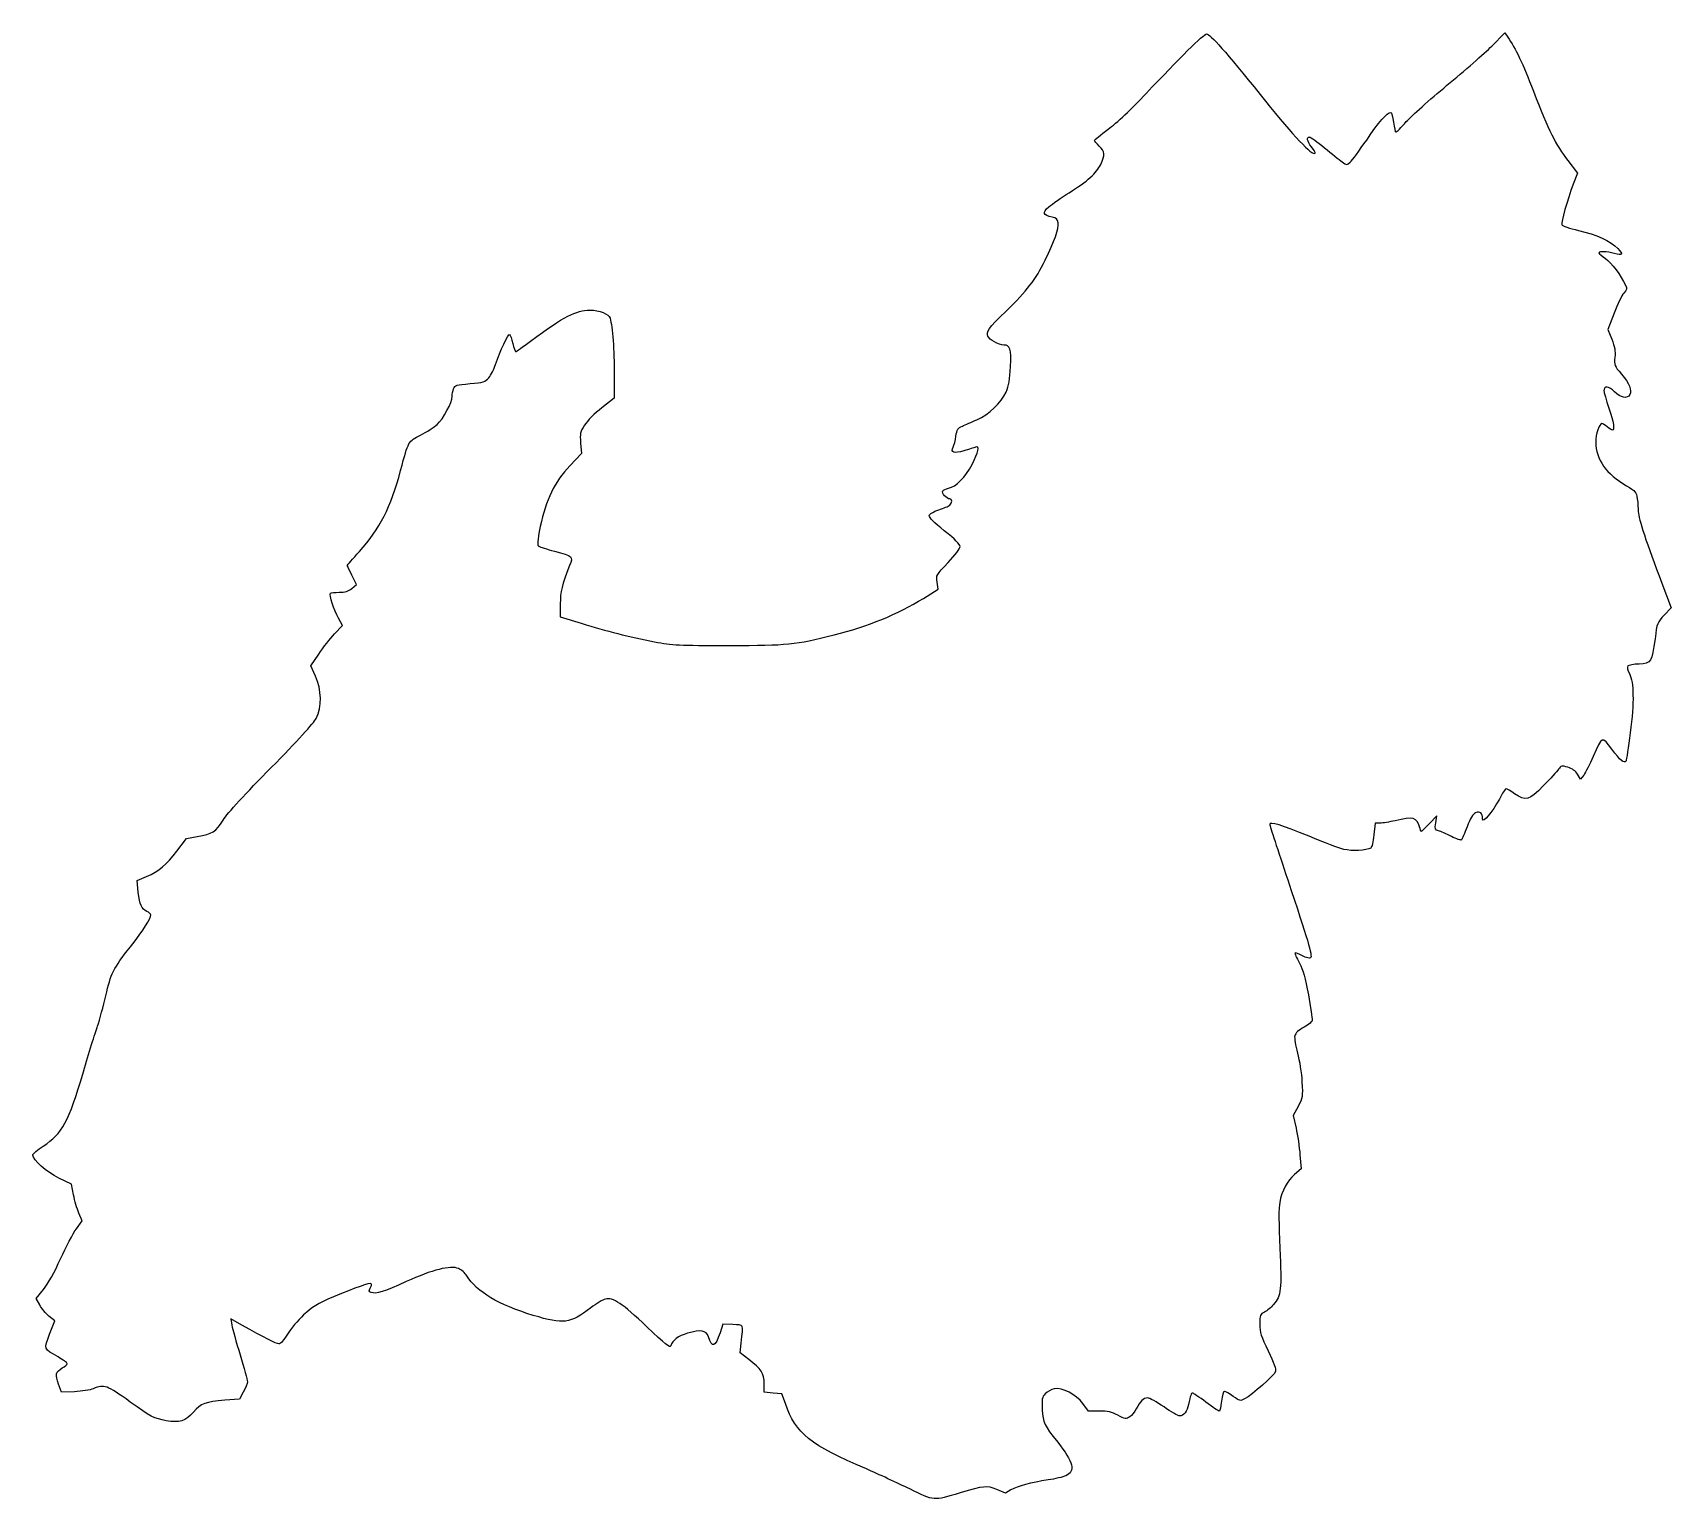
# Model space of a CAD drawing. Header units: centimetres. Extents: x -17.6 to 17.6, y -15.8 to 15.8.
import ezdxf

# ---------------------------------------------------------------- set-up
doc = ezdxf.new("R2010")
doc.units = ezdxf.units.CM
doc.header["$MEASUREMENT"] = 0
doc.layers.add('Layer 1', color=7, linetype='Continuous')

msp = doc.modelspace()

# ---------------------------------------------------------------- linework, layer by layer
at = {"layer": 'Layer 1'}
msp.add_open_spline([(13.77597, 15.50458), (13.62075, 15.34936), (13.18683, 14.96836), (12.81289, 14.66144), (12.81289, 14.66144), (12.44247, 14.351), (12.04736, 14.00175), (11.938, 13.87827), (11.938, 13.87827), (11.82864, 13.7548), (11.72986, 13.65249), (11.71222, 13.65249), (11.71222, 13.65249), (11.69811, 13.65249), (11.67694, 13.74774), (11.66283, 13.86416), (11.66283, 13.86416), (11.64872, 13.98058), (11.62402, 14.07583), (11.60639, 14.07583), (11.60639, 14.07583), (11.52878, 14.07583), (11.34181, 13.86416), (11.08428, 13.48316), (11.08428, 13.48316), (10.92906, 13.25738), (10.77031, 13.04219), (10.7315, 13.00338), (10.7315, 13.00338), (10.66094, 12.93988), (10.65389, 12.93988), (10.55511, 13.01396), (10.55511, 13.01396), (10.49867, 13.05277), (10.3258, 13.19035), (10.17411, 13.31735), (10.17411, 13.31735), (10.02242, 13.44435), (9.87778, 13.54666), (9.85308, 13.54666), (9.85308, 13.54666), (9.78252, 13.54666), (9.80016, 13.46552), (9.89541, 13.33499), (9.89541, 13.33499), (9.99419, 13.20093), (9.99772, 13.19388), (9.95185, 13.19388), (9.95185, 13.19388), (9.86013, 13.19388), (9.40857, 13.68424), (8.79121, 14.46035), (8.79121, 14.46035), (8.05743, 15.37404), (7.71171, 15.76916), (7.63763, 15.76916), (7.63763, 15.76916), (7.58119, 15.76916), (7.03791, 15.23294), (6.33941, 14.48858), (6.33941, 14.48858), (6.02897, 14.1605), (5.69383, 13.843), (5.51744, 13.716), (5.51744, 13.716), (5.35516, 13.59253), (5.22111, 13.48669), (5.22111, 13.47611), (5.22111, 13.47611), (5.22111, 13.462), (5.2705, 13.40908), (5.32694, 13.35264), (5.32694, 13.35264), (5.45041, 13.2327), (5.45747, 13.16214), (5.35869, 12.95753), (5.35869, 12.95753), (5.26697, 12.77056), (5.06941, 12.59417), (4.67783, 12.34722), (4.67783, 12.34722), (4.51202, 12.24491), (4.31447, 12.10733), (4.24039, 12.04383), (4.24039, 12.04383), (4.09222, 11.9133), (4.10986, 11.86391), (4.31095, 11.82158), (4.31095, 11.82158), (4.4062, 11.80394), (4.43089, 11.77925), (4.43795, 11.70164), (4.43795, 11.70164), (4.45559, 11.56758), (4.36387, 11.29947), (4.16278, 10.89731), (4.16278, 10.89731), (3.95464, 10.47398), (3.77472, 10.23762), (3.31964, 9.79664), (3.31964, 9.79664), (2.92453, 9.41211), (2.88925, 9.36272), (2.92806, 9.25689), (2.92806, 9.25689), (2.95981, 9.17928), (3.16089, 9.06639), (3.27378, 9.06639), (3.27378, 9.06639), (3.40431, 9.06639), (3.43253, 8.98525), (3.41489, 8.60072), (3.41489, 8.60072), (3.40431, 8.32203), (3.37961, 8.19503), (3.31964, 8.05391), (3.31964, 8.05391), (3.21733, 7.82108), (2.95275, 7.5706), (2.68817, 7.45772), (2.68817, 7.45772), (2.57881, 7.40833), (2.4377, 7.34836), (2.37773, 7.32014), (2.37773, 7.32014), (2.28248, 7.27781), (2.26131, 7.24958), (2.24015, 7.10142), (2.24015, 7.10142), (2.22604, 7.0097), (2.20134, 6.90386), (2.18018, 6.86506), (2.18018, 6.86506), (2.12021, 6.75217), (2.19429, 6.72395), (2.41301, 6.78745), (2.41301, 6.78745), (2.51884, 6.8192), (2.63173, 6.85448), (2.66348, 6.86506), (2.66348, 6.86506), (2.7552, 6.90034), (2.72698, 6.76275), (2.58587, 6.49112), (2.58587, 6.49112), (2.44476, 6.21948), (2.24368, 6.01487), (2.07787, 5.97959), (2.07787, 5.97959), (2.02143, 5.96548), (1.96498, 5.94078), (1.9544, 5.92315), (1.9544, 5.92315), (1.92971, 5.87729), (2.03907, 5.75029), (2.10609, 5.75029), (2.10609, 5.75029), (2.16606, 5.75029), (2.16606, 5.66562), (2.10609, 5.61623), (2.10609, 5.61623), (2.0814, 5.59506), (1.97556, 5.5492), (1.86973, 5.51392), (1.86973, 5.51392), (1.74979, 5.47511), (1.67217, 5.42925), (1.66512, 5.39045), (1.66512, 5.39045), (1.65806, 5.35164), (1.77095, 5.24228), (1.98968, 5.06589), (1.98968, 5.06589), (2.22604, 4.87892), (2.32835, 4.77308), (2.32835, 4.7237), (2.32835, 4.7237), (2.32835, 4.67784), (2.22252, 4.54026), (2.07082, 4.37798), (2.07082, 4.37798), (1.81329, 4.1134), (1.81329, 4.10987), (1.83446, 3.95817), (1.83446, 3.95817), (1.83446, 3.95817), (1.85563, 3.80648), (1.85563, 3.80648), (1.85563, 3.80648), (1.85563, 3.80648), (1.53813, 3.60892), (1.53813, 3.60892), (1.53813, 3.60892), (0.9878, 3.26673), (0.34927, 3.00567), (-0.38451, 2.82223), (-0.38451, 2.82223), (-1.23823, 2.60704), (-1.36523, 2.59645), (-2.64582, 2.59292), (-2.64582, 2.59292), (-3.7359, 2.59292), (-3.85938, 2.59998), (-4.25096, 2.67406), (-4.25096, 2.67406), (-4.80482, 2.77989), (-5.27754, 2.89984), (-5.82788, 3.0727), (-5.82788, 3.0727), (-5.82788, 3.0727), (-6.27944, 3.21381), (-6.27944, 3.21381), (-6.27944, 3.21381), (-6.27944, 3.21381), (-6.27944, 3.48898), (-6.27944, 3.48898), (-6.27944, 3.48898), (-6.27944, 3.75709), (-6.24769, 3.88409), (-6.08188, 4.31448), (-6.08188, 4.31448), (-6.00074, 4.51909), (-6.00074, 4.51556), (-6.40644, 4.62492), (-6.40644, 4.62492), (-6.56519, 4.66725), (-6.71688, 4.71311), (-6.74158, 4.73075), (-6.74158, 4.73075), (-6.78039, 4.75544), (-6.77686, 4.82953), (-6.70983, 5.15761), (-6.70983, 5.15761), (-6.59341, 5.72558), (-6.39939, 6.12069), (-6.07483, 6.46289), (-6.07483, 6.46289), (-6.07483, 6.46289), (-5.82083, 6.72747), (-5.82083, 6.72747), (-5.82083, 6.72747), (-5.82083, 6.72747), (-5.842, 6.95325), (-5.842, 6.95325), (-5.842, 6.95325), (-5.85964, 7.16139), (-5.85258, 7.19314), (-5.75733, 7.34131), (-5.75733, 7.34131), (-5.70089, 7.4295), (-5.53508, 7.59531), (-5.38691, 7.71173), (-5.38691, 7.71173), (-5.38691, 7.71173), (-5.1188, 7.91987), (-5.1188, 7.91987), (-5.1188, 7.91987), (-5.1188, 7.91987), (-5.1188, 8.44904), (-5.1188, 8.44904), (-5.1188, 8.44904), (-5.11527, 8.92529), (-5.15761, 9.4721), (-5.20699, 9.64143), (-5.20699, 9.64143), (-5.23874, 9.74021), (-5.43277, 9.81782), (-5.64443, 9.81782), (-5.64443, 9.81782), (-5.94782, 9.81429), (-6.18418, 9.69082), (-6.91796, 9.15107), (-6.91796, 9.15107), (-7.08729, 9.0276), (-7.23193, 8.92529), (-7.24252, 8.92529), (-7.24252, 8.92529), (-7.2531, 8.92529), (-7.2778, 9.00643), (-7.30249, 9.10168), (-7.30249, 9.10168), (-7.32718, 9.20046), (-7.35541, 9.28512), (-7.37305, 9.29571), (-7.37305, 9.29571), (-7.40127, 9.31335), (-7.57766, 8.9394), (-7.67291, 8.65013), (-7.67291, 8.65013), (-7.70466, 8.54782), (-7.77169, 8.4173), (-7.81755, 8.36085), (-7.81755, 8.36085), (-7.89869, 8.26913), (-7.93044, 8.25854), (-8.22324, 8.23385), (-8.22324, 8.23385), (-8.51957, 8.21268), (-8.54427, 8.2021), (-8.57602, 8.12449), (-8.57602, 8.12449), (-8.59366, 8.07863), (-8.60777, 8.00455), (-8.60777, 7.96221), (-8.60777, 7.96221), (-8.60777, 7.83168), (-8.8018, 7.46832), (-8.9288, 7.35543), (-8.9288, 7.35543), (-8.99583, 7.29546), (-9.15811, 7.19315), (-9.28863, 7.12612), (-9.28863, 7.12612), (-9.55674, 6.98501), (-9.54263, 7.01323), (-9.71902, 6.36059), (-9.71902, 6.36059), (-9.93421, 5.55978), (-10.15999, 5.11881), (-10.60449, 4.6214), (-10.60449, 4.6214), (-10.74913, 4.45912), (-10.86555, 4.32507), (-10.86555, 4.31801), (-10.86555, 4.31801), (-10.86555, 4.31095), (-10.82322, 4.2157), (-10.7703, 4.10634), (-10.7703, 4.10634), (-10.7703, 4.10634), (-10.67152, 3.90878), (-10.67152, 3.90878), (-10.67152, 3.90878), (-10.67152, 3.90878), (-10.7703, 3.82411), (-10.7703, 3.82411), (-10.7703, 3.82411), (-10.84438, 3.76061), (-10.91141, 3.73944), (-11.03841, 3.73944), (-11.03841, 3.73944), (-11.13013, 3.73944), (-11.2148, 3.72886), (-11.22891, 3.71827), (-11.22891, 3.71827), (-11.25713, 3.68652), (-11.1513, 3.35491), (-11.05605, 3.17852), (-11.05605, 3.17852), (-11.05605, 3.17852), (-10.97138, 3.0233), (-10.97138, 3.0233), (-10.97138, 3.0233), (-10.97138, 3.0233), (-11.14071, 2.84338), (-11.14071, 2.84338), (-11.14071, 2.84338), (-11.23243, 2.7446), (-11.38413, 2.55057), (-11.47938, 2.40946), (-11.47938, 2.40946), (-11.47938, 2.40946), (-11.65224, 2.15546), (-11.65224, 2.15546), (-11.65224, 2.15546), (-11.65224, 2.15546), (-11.54993, 1.93321), (-11.54993, 1.93321), (-11.54993, 1.93321), (-11.41587, 1.63688), (-11.41235, 1.26646), (-11.53582, 1.02304), (-11.53582, 1.02304), (-11.58521, 0.92426), (-11.94857, 0.52562), (-12.50243, -0.03529), (-12.50243, -0.03529), (-13.04924, -0.58915), (-13.44787, -1.02307), (-13.5396, -1.16771), (-13.5396, -1.16771), (-13.70541, -1.42524), (-13.75832, -1.46052), (-14.09699, -1.52402), (-14.09699, -1.52402), (-14.09699, -1.52402), (-14.32982, -1.56635), (-14.32982, -1.56635), (-14.32982, -1.56635), (-14.32982, -1.56635), (-14.53443, -1.83446), (-14.53443, -1.83446), (-14.53443, -1.83446), (-14.76726, -2.14138), (-14.9119, -2.26132), (-15.1906, -2.38479), (-15.1906, -2.38479), (-15.1906, -2.38479), (-15.39168, -2.47298), (-15.39168, -2.47298), (-15.39168, -2.47298), (-15.39168, -2.47298), (-15.36699, -2.72345), (-15.36699, -2.72345), (-15.36699, -2.72345), (-15.33877, -2.99862), (-15.29996, -3.07976), (-15.18002, -3.1362), (-15.18002, -3.1362), (-15.13416, -3.15737), (-15.09888, -3.18912), (-15.09888, -3.21028), (-15.09888, -3.21028), (-15.09888, -3.29495), (-15.25057, -3.53131), (-15.53632, -3.8982), (-15.53632, -3.8982), (-15.91026, -4.37445), (-15.95613, -4.4697), (-16.06549, -4.95653), (-16.06549, -4.95653), (-16.11488, -5.17172), (-16.19602, -5.46453), (-16.24541, -5.60917), (-16.24541, -5.60917), (-16.2948, -5.75381), (-16.43238, -6.19478), (-16.5488, -6.58989), (-16.5488, -6.58989), (-16.86983, -7.6835), (-16.99683, -7.91633), (-17.41311, -8.1915), (-17.41311, -8.1915), (-17.53658, -8.27264), (-17.63889, -8.36083), (-17.63889, -8.38553), (-17.63889, -8.38553), (-17.63889, -8.49136), (-17.34608, -8.74889), (-17.07797, -8.87942), (-17.07797, -8.87942), (-17.07797, -8.87942), (-16.8028, -9.01348), (-16.8028, -9.01348), (-16.8028, -9.01348), (-16.8028, -9.01348), (-16.76047, -9.24279), (-16.76047, -9.24279), (-16.76047, -9.24279), (-16.73578, -9.36626), (-16.68639, -9.54265), (-16.64758, -9.63437), (-16.64758, -9.63437), (-16.64758, -9.63437), (-16.5735, -9.80018), (-16.5735, -9.80018), (-16.5735, -9.80018), (-16.5735, -9.80018), (-16.7005, -9.97657), (-16.7005, -9.97657), (-16.7005, -9.97657), (-16.77106, -10.07182), (-16.92275, -10.36463), (-17.03917, -10.61863), (-17.03917, -10.61863), (-17.1697, -10.90438), (-17.31081, -11.16191), (-17.40959, -11.28185), (-17.40959, -11.28185), (-17.40959, -11.28185), (-17.56834, -11.47235), (-17.56834, -11.47235), (-17.56834, -11.47235), (-17.56834, -11.47235), (-17.4872, -11.61346), (-17.4872, -11.61346), (-17.4872, -11.61346), (-17.44487, -11.6946), (-17.35667, -11.80043), (-17.28964, -11.85688), (-17.28964, -11.85688), (-17.28964, -11.85688), (-17.16617, -11.95566), (-17.16617, -11.95566), (-17.16617, -11.95566), (-17.16617, -11.95566), (-17.27553, -12.24141), (-17.27553, -12.24141), (-17.27553, -12.24141), (-17.399, -12.56949), (-17.40606, -12.55538), (-17.09209, -12.7353), (-17.09209, -12.7353), (-16.98626, -12.79527), (-16.89806, -12.85877), (-16.89806, -12.87641), (-16.89806, -12.87641), (-16.89806, -12.89405), (-16.94745, -12.93638), (-17.00389, -12.97166), (-17.00389, -12.97166), (-17.145, -13.0528), (-17.15911, -13.1163), (-17.0815, -13.32091), (-17.0815, -13.32091), (-17.0815, -13.32091), (-17.018, -13.49377), (-17.018, -13.49377), (-17.018, -13.49377), (-17.018, -13.49377), (-16.73931, -13.48319), (-16.73931, -13.48319), (-16.73931, -13.48319), (-16.58409, -13.47613), (-16.40417, -13.44791), (-16.33714, -13.41969), (-16.33714, -13.41969), (-16.09725, -13.32091), (-16.05139, -13.33502), (-15.53986, -13.70544), (-15.53986, -13.70544), (-15.10594, -14.01941), (-15.0248, -14.06175), (-14.76375, -14.10761), (-14.76375, -14.10761), (-14.48153, -14.16053), (-14.351, -14.11819), (-14.17814, -13.92064), (-14.17814, -13.92064), (-14.01586, -13.7372), (-13.92061, -13.70192), (-13.50081, -13.66664), (-13.50081, -13.66664), (-13.50081, -13.66664), (-13.19037, -13.64547), (-13.19037, -13.64547), (-13.19037, -13.64547), (-13.19037, -13.64547), (-13.1057, -13.49378), (-13.1057, -13.49378), (-13.1057, -13.49378), (-13.05631, -13.41264), (-13.01751, -13.31034), (-13.01751, -13.268), (-13.01751, -13.268), (-13.01751, -13.22567), (-13.08807, -12.96461), (-13.17273, -12.68944), (-13.17273, -12.68944), (-13.2574, -12.41427), (-13.33854, -12.12852), (-13.34912, -12.05091), (-13.34912, -12.05091), (-13.34912, -12.05091), (-13.37381, -11.91685), (-13.37381, -11.91685), (-13.37381, -11.91685), (-13.37381, -11.91685), (-13.13392, -12.05091), (-13.13392, -12.05091), (-13.13392, -12.05091), (-12.65061, -12.32255), (-12.40014, -12.44955), (-12.34017, -12.45308), (-12.34017, -12.45308), (-12.30489, -12.45308), (-12.23081, -12.36841), (-12.15673, -12.24494), (-12.15673, -12.24494), (-12.08617, -12.13205), (-11.92742, -11.94508), (-11.80748, -11.82866), (-11.80748, -11.82866), (-11.62051, -11.6558), (-11.51115, -11.58877), (-11.1619, -11.4406), (-11.1619, -11.4406), (-10.69271, -11.23952), (-10.37521, -11.13016), (-10.35051, -11.15838), (-10.35051, -11.15838), (-10.33993, -11.16896), (-10.34698, -11.2113), (-10.37168, -11.2501), (-10.37168, -11.2501), (-10.40343, -11.31007), (-10.3999, -11.32771), (-10.35404, -11.34535), (-10.35404, -11.34535), (-10.25173, -11.38768), (-10.07535, -11.33124), (-9.59557, -11.11252), (-9.59557, -11.11252), (-9.03818, -10.85499), (-8.64307, -10.75621), (-8.47021, -10.8303), (-8.47021, -10.8303), (-8.41024, -10.85499), (-8.3291, -10.92555), (-8.29029, -10.98905), (-8.29029, -10.98905), (-8.0751, -11.33477), (-7.61648, -11.60994), (-6.86154, -11.83924), (-6.86154, -11.83924), (-6.20537, -12.0368), (-6.07132, -12.01916), (-5.62329, -11.67696), (-5.62329, -11.67696), (-5.50335, -11.58524), (-5.36223, -11.50057), (-5.30932, -11.48646), (-5.30932, -11.48646), (-5.14704, -11.44413), (-4.9389, -11.58524), (-4.41679, -12.08265), (-4.41679, -12.08265), (-4.01462, -12.47071), (-3.91585, -12.54832), (-3.90173, -12.4954), (-3.90173, -12.4954), (-3.86292, -12.37193), (-3.74298, -12.28373), (-3.5419, -12.22376), (-3.5419, -12.22376), (-3.25615, -12.14262), (-3.13621, -12.16026), (-3.09034, -12.30137), (-3.09034, -12.30137), (-3.00567, -12.54831), (-2.94217, -12.52715), (-2.83987, -12.21318), (-2.83987, -12.21318), (-2.83987, -12.21318), (-2.7799, -12.02621), (-2.7799, -12.02621), (-2.7799, -12.02621), (-2.7799, -12.02621), (-2.56471, -12.03679), (-2.56471, -12.03679), (-2.56471, -12.03679), (-2.31777, -12.04737), (-2.3354, -12.00857), (-2.38479, -12.43543), (-2.38479, -12.43543), (-2.38479, -12.43543), (-2.40596, -12.6471), (-2.40596, -12.6471), (-2.40596, -12.6471), (-2.40596, -12.6471), (-2.22252, -12.78821), (-2.22252, -12.78821), (-2.22252, -12.78821), (-1.95441, -12.98929), (-1.89091, -13.08807), (-1.88738, -13.31032), (-1.88738, -13.31032), (-1.88738, -13.31032), (-1.88738, -13.49376), (-1.88738, -13.49376), (-1.88738, -13.49376), (-1.88738, -13.49376), (-1.69688, -13.5114), (-1.69688, -13.5114), (-1.69688, -13.5114), (-1.69688, -13.5114), (-1.50638, -13.52904), (-1.50638, -13.52904), (-1.50638, -13.52904), (-1.50638, -13.52904), (-1.4323, -13.74071), (-1.4323, -13.74071), (-1.4323, -13.74071), (-1.21005, -14.38277), (-0.89961, -14.63324), (0.31042, -15.14829), (0.31042, -15.14829), (0.56442, -15.25765), (0.98775, -15.45168), (1.24528, -15.57868), (1.24528, -15.57868), (1.77445, -15.84326), (1.74975, -15.83974), (2.32831, -15.66335), (2.32831, -15.66335), (2.83984, -15.50813), (2.89981, -15.5046), (3.11853, -15.58927), (3.11853, -15.58927), (3.11853, -15.58927), (3.3055, -15.66688), (3.3055, -15.66688), (3.3055, -15.66688), (3.3055, -15.66688), (3.42544, -15.59632), (3.42544, -15.59632), (3.42544, -15.59632), (3.56302, -15.51518), (3.85583, -15.43757), (4.22625, -15.38465), (4.22625, -15.38465), (4.37089, -15.36348), (4.54022, -15.32115), (4.60725, -15.29293), (4.60725, -15.29293), (4.81892, -15.20474), (4.76953, -14.9966), (4.43086, -14.56974), (4.43086, -14.56974), (4.13805, -14.20285), (4.11689, -14.15699), (4.09925, -13.87124), (4.09925, -13.87124), (4.08514, -13.63841), (4.09219, -13.60666), (4.16275, -13.52905), (4.16275, -13.52905), (4.20861, -13.47966), (4.29681, -13.4338), (4.35678, -13.41969), (4.35678, -13.41969), (4.52964, -13.38794), (4.82597, -13.54316), (4.97414, -13.74072), (4.97414, -13.74072), (4.97414, -13.74072), (5.09408, -13.89947), (5.09408, -13.89947), (5.09408, -13.89947), (5.09408, -13.89947), (5.32339, -13.89947), (5.32339, -13.89947), (5.32339, -13.89947), (5.50683, -13.89947), (5.59503, -13.92064), (5.72556, -13.99119), (5.72556, -13.99119), (5.88431, -14.07586), (5.90195, -14.07586), (5.98309, -14.02647), (5.98309, -14.02647), (6.02895, -13.99472), (6.09245, -13.91711), (6.1242, -13.85361), (6.1242, -13.85361), (6.20887, -13.6878), (6.27942, -13.61725), (6.36409, -13.61725), (6.36409, -13.61725), (6.40642, -13.61725), (6.56517, -13.70544), (6.7204, -13.81128), (6.7204, -13.81128), (6.87209, -13.91711), (7.02379, -14.00531), (7.05554, -14.00531), (7.05554, -14.00531), (7.14021, -14.00531), (7.22135, -13.903), (7.24957, -13.75837), (7.24957, -13.75837), (7.28485, -13.56787), (7.30601, -13.51143), (7.33424, -13.51143), (7.33424, -13.51143), (7.34835, -13.51143), (7.47888, -13.59962), (7.61999, -13.70546), (7.61999, -13.70546), (7.7611, -13.81129), (7.89163, -13.89949), (7.90574, -13.89949), (7.90574, -13.89949), (7.92338, -13.89949), (7.94455, -13.80424), (7.95866, -13.68782), (7.95866, -13.68782), (7.97277, -13.56435), (7.99747, -13.47615), (8.02216, -13.47615), (8.02216, -13.47615), (8.04685, -13.47615), (8.13152, -13.52554), (8.21266, -13.58551), (8.21266, -13.58551), (8.35024, -13.68429), (8.36435, -13.68782), (8.45608, -13.63843), (8.45608, -13.63843), (8.61483, -13.55729), (9.09461, -13.13396), (9.1193, -13.04929), (9.1193, -13.04929), (9.13694, -12.99637), (9.09108, -12.86585), (8.96408, -12.60479), (8.96408, -12.60479), (8.80886, -12.28729), (8.78416, -12.20615), (8.78416, -12.02623), (8.78416, -12.02623), (8.78416, -11.83573), (8.79122, -11.81456), (8.88647, -11.7687), (8.88647, -11.7687), (8.94291, -11.73695), (9.02758, -11.66639), (9.0805, -11.60642), (9.0805, -11.60642), (9.24278, -11.41239), (9.25689, -11.28186), (9.21456, -10.38934), (9.21456, -10.38934), (9.18987, -9.87428), (9.18987, -9.51445), (9.21103, -9.40509), (9.21103, -9.40509), (9.25689, -9.15109), (9.36978, -8.94295), (9.53206, -8.80537), (9.53206, -8.80537), (9.53206, -8.80537), (9.67317, -8.6819), (9.67317, -8.6819), (9.67317, -8.6819), (9.67317, -8.6819), (9.64848, -8.38204), (9.64848, -8.38204), (9.64848, -8.38204), (9.63437, -8.21623), (9.59556, -7.95518), (9.56381, -7.80348), (9.56381, -7.80348), (9.56381, -7.80348), (9.50384, -7.53184), (9.50384, -7.53184), (9.50384, -7.53184), (9.50384, -7.53184), (9.60615, -7.33781), (9.60615, -7.33781), (9.60615, -7.33781), (9.70493, -7.15437), (9.70846, -7.12614), (9.69082, -6.80864), (9.69082, -6.80864), (9.68024, -6.6252), (9.6379, -6.34297), (9.59557, -6.18775), (9.59557, -6.18775), (9.54971, -6.029), (9.52501, -5.85967), (9.5356, -5.81381), (9.5356, -5.81381), (9.54971, -5.75737), (9.62027, -5.69387), (9.73668, -5.63037), (9.73668, -5.63037), (9.84251, -5.57393), (9.91307, -5.51043), (9.91307, -5.47515), (9.91307, -5.47515), (9.91307, -5.43987), (9.87426, -5.19646), (9.8284, -4.93187), (9.8284, -4.93187), (9.7649, -4.56851), (9.71551, -4.39918), (9.63437, -4.24748), (9.63437, -4.24748), (9.5744, -4.13459), (9.53206, -4.03934), (9.53912, -4.03229), (9.53912, -4.03229), (9.54618, -4.02171), (9.62026, -4.04993), (9.7014, -4.09226), (9.7014, -4.09226), (9.78254, -4.13459), (9.86368, -4.15576), (9.87779, -4.13812), (9.87779, -4.13812), (9.92012, -4.09579), (9.81429, -3.7289), (9.3839, -2.4589), (9.3839, -2.4589), (9.17223, -1.82037), (8.99584, -1.28415), (8.99584, -1.26298), (8.99584, -1.26298), (8.99584, -1.19595), (9.25337, -1.27004), (9.84251, -1.51698), (9.84251, -1.51698), (10.16354, -1.65104), (10.5022, -1.77804), (10.59393, -1.7992), (10.59393, -1.7992), (10.75621, -1.84153), (11.08429, -1.82389), (11.17249, -1.77098), (11.17249, -1.77098), (11.19718, -1.75687), (11.22541, -1.62987), (11.23952, -1.48876), (11.23952, -1.48876), (11.23952, -1.48876), (11.26421, -1.23476), (11.26421, -1.23476), (11.26421, -1.23476), (11.26421, -1.23476), (11.37357, -1.23476), (11.37357, -1.23476), (11.37357, -1.23476), (11.43354, -1.23476), (11.57818, -1.21007), (11.6946, -1.18184), (11.6946, -1.18184), (12.07913, -1.09012), (12.17438, -1.11128), (12.22377, -1.3159), (12.22377, -1.3159), (12.23788, -1.36882), (12.25552, -1.41115), (12.26258, -1.41115), (12.26258, -1.41115), (12.26611, -1.41115), (12.34372, -1.33707), (12.43544, -1.24182), (12.43544, -1.24182), (12.43544, -1.24182), (12.59419, -1.07601), (12.59419, -1.07601), (12.59419, -1.07601), (12.59419, -1.07601), (12.57302, -1.2277), (12.57302, -1.2277), (12.57302, -1.2277), (12.55185, -1.36528), (12.55538, -1.38292), (12.63299, -1.40056), (12.63299, -1.40056), (12.67532, -1.41467), (12.80232, -1.46759), (12.90816, -1.5205), (12.90816, -1.5205), (13.01752, -1.57694), (13.1163, -1.60869), (13.12688, -1.59458), (13.12688, -1.59458), (13.13746, -1.58047), (13.19391, -1.45347), (13.24682, -1.31236), (13.24682, -1.31236), (13.31738, -1.12539), (13.36676, -1.04072), (13.43026, -1.0125), (13.43026, -1.0125), (13.52551, -0.97017), (13.57843, -1.01603), (13.58195, -1.14656), (13.58195, -1.14656), (13.58195, -1.24534), (13.78656, -1.00192), (13.94178, -0.71617), (13.94178, -0.71617), (14.00528, -0.5927), (14.07231, -0.49392), (14.08642, -0.49392), (14.08642, -0.49392), (14.10406, -0.49392), (14.1852, -0.53978), (14.26986, -0.59975), (14.26986, -0.59975), (14.50975, -0.76556), (14.57678, -0.74792), (14.88722, -0.43042), (14.88722, -0.43042), (15.03539, -0.28225), (15.18355, -0.11998), (15.2153, -0.07411), (15.2153, -0.07411), (15.26822, 0.00703), (15.2788, 0.01056), (15.41638, -0.03178), (15.41638, -0.03178), (15.51163, -0.06), (15.58219, -0.10939), (15.62452, -0.17995), (15.62452, -0.17995), (15.62452, -0.17995), (15.69155, -0.28578), (15.69155, -0.28578), (15.69155, -0.28578), (15.69155, -0.28578), (15.75858, -0.19759), (15.75858, -0.19759), (15.75858, -0.19759), (15.79739, -0.1482), (15.88911, 0.03172), (15.96319, 0.20105), (15.96319, 0.20105), (16.15369, 0.64908), (16.15016, 0.64908), (16.36536, 0.3598), (16.36536, 0.3598), (16.54528, 0.11286), (16.62994, 0.0423), (16.66875, 0.1058), (16.66875, 0.1058), (16.67933, 0.12697), (16.72167, 0.39861), (16.76047, 0.71258), (16.76047, 0.71258), (16.84514, 1.37933), (16.83808, 1.78855), (16.74283, 1.98611), (16.74283, 1.98611), (16.70402, 2.06372), (16.68991, 2.13428), (16.70755, 2.15192), (16.70755, 2.15192), (16.72519, 2.16956), (16.83455, 2.1872), (16.95097, 2.19425), (16.95097, 2.19425), (17.21203, 2.20836), (17.22966, 2.24011), (17.29316, 2.73753), (17.29316, 2.73753), (17.33549, 3.0762), (17.34255, 3.09031), (17.49072, 3.24553), (17.49072, 3.24553), (17.49072, 3.24553), (17.64241, 3.40428), (17.64241, 3.40428), (17.64241, 3.40428), (17.64241, 3.40428), (17.44133, 3.93345), (17.44133, 3.93345), (17.44133, 3.93345), (17.11325, 4.7907), (16.93333, 5.33751), (16.93333, 5.47156), (16.93333, 5.47156), (16.93333, 5.54212), (16.92275, 5.66912), (16.91216, 5.75378), (16.91216, 5.75378), (16.89099, 5.90195), (16.87688, 5.91959), (16.67933, 6.03247), (16.67933, 6.03247), (16.24541, 6.28294), (16.01611, 6.6075), (16.01611, 6.96733), (16.01611, 6.96733), (16.01611, 7.15077), (16.09019, 7.37302), (16.15017, 7.37302), (16.15017, 7.37302), (16.16428, 7.37302), (16.21367, 7.34127), (16.26306, 7.30246), (16.26306, 7.30246), (16.31245, 7.26365), (16.36184, 7.2319), (16.37948, 7.2319), (16.37948, 7.2319), (16.42887, 7.2319), (16.40065, 7.40123), (16.29834, 7.70815), (16.29834, 7.70815), (16.2419, 7.88101), (16.19251, 8.04682), (16.19251, 8.08209), (16.19251, 8.08209), (16.19251, 8.19498), (16.29482, 8.1844), (16.42182, 8.06092), (16.42182, 8.06092), (16.55235, 7.92686), (16.69699, 7.89864), (16.7499, 7.99742), (16.7499, 7.99742), (16.80282, 8.08914), (16.73932, 8.23731), (16.56998, 8.44192), (16.56998, 8.44192), (16.41829, 8.61478), (16.41123, 8.63242), (16.42887, 8.80175), (16.42887, 8.80175), (16.44298, 8.93581), (16.42534, 9.02753), (16.36184, 9.18981), (16.36184, 9.18981), (16.36184, 9.18981), (16.27717, 9.39795), (16.27717, 9.39795), (16.27717, 9.39795), (16.27717, 9.39795), (16.41123, 9.75073), (16.41123, 9.75073), (16.41123, 9.75073), (16.48531, 9.94476), (16.57704, 10.13879), (16.61937, 10.18465), (16.61937, 10.18465), (16.6864, 10.25521), (16.69345, 10.27637), (16.65818, 10.35398), (16.65818, 10.35398), (16.5594, 10.56917), (16.35832, 10.83729), (16.22779, 10.92901), (16.22779, 10.92901), (16.15371, 10.98193), (16.09021, 11.03484), (16.08668, 11.05248), (16.08668, 11.05248), (16.08668, 11.08776), (16.25954, 11.08423), (16.41476, 11.03837), (16.41476, 11.03837), (16.59468, 10.98898), (16.61584, 11.02073), (16.49237, 11.14773), (16.49237, 11.14773), (16.34068, 11.30648), (16.0267, 11.44759), (15.64218, 11.53579), (15.64218, 11.53579), (15.45168, 11.57812), (15.29646, 11.63457), (15.28587, 11.65926), (15.28587, 11.65926), (15.26823, 11.7157), (15.39876, 12.17784), (15.53281, 12.53062), (15.53281, 12.53062), (15.53281, 12.53062), (15.62453, 12.76698), (15.62453, 12.76698), (15.62453, 12.76698), (15.62453, 12.76698), (15.41286, 13.04215), (15.41286, 13.04215), (15.41286, 13.04215), (15.15533, 13.37729), (15.00364, 13.68068), (14.67555, 14.5344), (14.67555, 14.5344), (14.44624, 15.13059), (14.29102, 15.45515), (14.12169, 15.70209), (14.12169, 15.70209), (14.12169, 15.70209), (14.05819, 15.79381), (14.05819, 15.79381), (14.05819, 15.79381), (14.05819, 15.79381), (13.77597, 15.50453), (13.77597, 15.50453), (13.77597, 15.50453), (13.77597, 15.50453), (13.77597, 15.50458), (13.77597, 15.50458)], degree=3, knots=[0, 0, 0, 0, 0.00341297, 0.00341297, 0.00341297, 0.00341297, 0.00682594, 0.00682594, 0.00682594, 0.00682594, 0.01023891, 0.01023891, 0.01023891, 0.01023891, 0.01365188, 0.01365188, 0.01365188, 0.01365188, 0.01706485, 0.01706485, 0.01706485, 0.01706485, 0.02047782, 0.02047782, 0.02047782, 0.02047782, 0.02389078, 0.02389078, 0.02389078, 0.02389078, 0.02730375, 0.02730375, 0.02730375, 0.02730375, 0.03071672, 0.03071672, 0.03071672, 0.03071672, 0.03412969, 0.03412969, 0.03412969, 0.03412969, 0.03754266, 0.03754266, 0.03754266, 0.03754266, 0.04095563, 0.04095563, 0.04095563, 0.04095563, 0.0443686, 0.0443686, 0.0443686, 0.0443686, 0.04778157, 0.04778157, 0.04778157, 0.04778157, 0.05119454, 0.05119454, 0.05119454, 0.05119454, 0.05460751, 0.05460751, 0.05460751, 0.05460751, 0.05802048, 0.05802048, 0.05802048, 0.05802048, 0.06143345, 0.06143345, 0.06143345, 0.06143345, 0.06484642, 0.06484642, 0.06484642, 0.06484642, 0.06825939, 0.06825939, 0.06825939, 0.06825939, 0.07167235, 0.07167235, 0.07167235, 0.07167235, 0.07508532, 0.07508532, 0.07508532, 0.07508532, 0.07849829, 0.07849829, 0.07849829, 0.07849829, 0.08191126, 0.08191126, 0.08191126, 0.08191126, 0.08532423, 0.08532423, 0.08532423, 0.08532423, 0.0887372, 0.0887372, 0.0887372, 0.0887372, 0.09215017, 0.09215017, 0.09215017, 0.09215017, 0.09556314, 0.09556314, 0.09556314, 0.09556314, 0.09897611, 0.09897611, 0.09897611, 0.09897611, 0.10238908, 0.10238908, 0.10238908, 0.10238908, 0.10580205, 0.10580205, 0.10580205, 0.10580205, 0.10921502, 0.10921502, 0.10921502, 0.10921502, 0.11262799, 0.11262799, 0.11262799, 0.11262799, 0.11604096, 0.11604096, 0.11604096, 0.11604096, 0.11945392, 0.11945392, 0.11945392, 0.11945392, 0.12286689, 0.12286689, 0.12286689, 0.12286689, 0.12627986, 0.12627986, 0.12627986, 0.12627986, 0.12969283, 0.12969283, 0.12969283, 0.12969283, 0.1331058, 0.1331058, 0.1331058, 0.1331058, 0.13651877, 0.13651877, 0.13651877, 0.13651877, 0.13993174, 0.13993174, 0.13993174, 0.13993174, 0.14334471, 0.14334471, 0.14334471, 0.14334471, 0.14675768, 0.14675768, 0.14675768, 0.14675768, 0.15017065, 0.15017065, 0.15017065, 0.15017065, 0.15358362, 0.15358362, 0.15358362, 0.15358362, 0.15699659, 0.15699659, 0.15699659, 0.15699659, 0.16040956, 0.16040956, 0.16040956, 0.16040956, 0.16382253, 0.16382253, 0.16382253, 0.16382253, 0.16723549, 0.16723549, 0.16723549, 0.16723549, 0.17064846, 0.17064846, 0.17064846, 0.17064846, 0.17406143, 0.17406143, 0.17406143, 0.17406143, 0.1774744, 0.1774744, 0.1774744, 0.1774744, 0.18088737, 0.18088737, 0.18088737, 0.18088737, 0.18430034, 0.18430034, 0.18430034, 0.18430034, 0.18771331, 0.18771331, 0.18771331, 0.18771331, 0.19112628, 0.19112628, 0.19112628, 0.19112628, 0.19453925, 0.19453925, 0.19453925, 0.19453925, 0.19795222, 0.19795222, 0.19795222, 0.19795222, 0.20136519, 0.20136519, 0.20136519, 0.20136519, 0.20477816, 0.20477816, 0.20477816, 0.20477816, 0.20819113, 0.20819113, 0.20819113, 0.20819113, 0.2116041, 0.2116041, 0.2116041, 0.2116041, 0.21501706, 0.21501706, 0.21501706, 0.21501706, 0.21843003, 0.21843003, 0.21843003, 0.21843003, 0.221843, 0.221843, 0.221843, 0.221843, 0.22525597, 0.22525597, 0.22525597, 0.22525597, 0.22866894, 0.22866894, 0.22866894, 0.22866894, 0.23208191, 0.23208191, 0.23208191, 0.23208191, 0.23549488, 0.23549488, 0.23549488, 0.23549488, 0.23890785, 0.23890785, 0.23890785, 0.23890785, 0.24232082, 0.24232082, 0.24232082, 0.24232082, 0.24573379, 0.24573379, 0.24573379, 0.24573379, 0.24914676, 0.24914676, 0.24914676, 0.24914676, 0.25255973, 0.25255973, 0.25255973, 0.25255973, 0.2559727, 0.2559727, 0.2559727, 0.2559727, 0.25938567, 0.25938567, 0.25938567, 0.25938567, 0.26279863, 0.26279863, 0.26279863, 0.26279863, 0.2662116, 0.2662116, 0.2662116, 0.2662116, 0.26962457, 0.26962457, 0.26962457, 0.26962457, 0.27303754, 0.27303754, 0.27303754, 0.27303754, 0.27645051, 0.27645051, 0.27645051, 0.27645051, 0.27986348, 0.27986348, 0.27986348, 0.27986348, 0.28327645, 0.28327645, 0.28327645, 0.28327645, 0.28668942, 0.28668942, 0.28668942, 0.28668942, 0.29010239, 0.29010239, 0.29010239, 0.29010239, 0.29351536, 0.29351536, 0.29351536, 0.29351536, 0.29692833, 0.29692833, 0.29692833, 0.29692833, 0.3003413, 0.3003413, 0.3003413, 0.3003413, 0.30375427, 0.30375427, 0.30375427, 0.30375427, 0.30716724, 0.30716724, 0.30716724, 0.30716724, 0.3105802, 0.3105802, 0.3105802, 0.3105802, 0.31399317, 0.31399317, 0.31399317, 0.31399317, 0.31740614, 0.31740614, 0.31740614, 0.31740614, 0.32081911, 0.32081911, 0.32081911, 0.32081911, 0.32423208, 0.32423208, 0.32423208, 0.32423208, 0.32764505, 0.32764505, 0.32764505, 0.32764505, 0.33105802, 0.33105802, 0.33105802, 0.33105802, 0.33447099, 0.33447099, 0.33447099, 0.33447099, 0.33788396, 0.33788396, 0.33788396, 0.33788396, 0.34129693, 0.34129693, 0.34129693, 0.34129693, 0.3447099, 0.3447099, 0.3447099, 0.3447099, 0.34812287, 0.34812287, 0.34812287, 0.34812287, 0.35153584, 0.35153584, 0.35153584, 0.35153584, 0.35494881, 0.35494881, 0.35494881, 0.35494881, 0.35836177, 0.35836177, 0.35836177, 0.35836177, 0.36177474, 0.36177474, 0.36177474, 0.36177474, 0.36518771, 0.36518771, 0.36518771, 0.36518771, 0.36860068, 0.36860068, 0.36860068, 0.36860068, 0.37201365, 0.37201365, 0.37201365, 0.37201365, 0.37542662, 0.37542662, 0.37542662, 0.37542662, 0.37883959, 0.37883959, 0.37883959, 0.37883959, 0.38225256, 0.38225256, 0.38225256, 0.38225256, 0.38566553, 0.38566553, 0.38566553, 0.38566553, 0.3890785, 0.3890785, 0.3890785, 0.3890785, 0.39249147, 0.39249147, 0.39249147, 0.39249147, 0.39590444, 0.39590444, 0.39590444, 0.39590444, 0.39931741, 0.39931741, 0.39931741, 0.39931741, 0.40273038, 0.40273038, 0.40273038, 0.40273038, 0.40614334, 0.40614334, 0.40614334, 0.40614334, 0.40955631, 0.40955631, 0.40955631, 0.40955631, 0.41296928, 0.41296928, 0.41296928, 0.41296928, 0.41638225, 0.41638225, 0.41638225, 0.41638225, 0.41979522, 0.41979522, 0.41979522, 0.41979522, 0.42320819, 0.42320819, 0.42320819, 0.42320819, 0.42662116, 0.42662116, 0.42662116, 0.42662116, 0.43003413, 0.43003413, 0.43003413, 0.43003413, 0.4334471, 0.4334471, 0.4334471, 0.4334471, 0.43686007, 0.43686007, 0.43686007, 0.43686007, 0.44027304, 0.44027304, 0.44027304, 0.44027304, 0.44368601, 0.44368601, 0.44368601, 0.44368601, 0.44709898, 0.44709898, 0.44709898, 0.44709898, 0.45051195, 0.45051195, 0.45051195, 0.45051195, 0.45392491, 0.45392491, 0.45392491, 0.45392491, 0.45733788, 0.45733788, 0.45733788, 0.45733788, 0.46075085, 0.46075085, 0.46075085, 0.46075085, 0.46416382, 0.46416382, 0.46416382, 0.46416382, 0.46757679, 0.46757679, 0.46757679, 0.46757679, 0.47098976, 0.47098976, 0.47098976, 0.47098976, 0.47440273, 0.47440273, 0.47440273, 0.47440273, 0.4778157, 0.4778157, 0.4778157, 0.4778157, 0.48122867, 0.48122867, 0.48122867, 0.48122867, 0.48464164, 0.48464164, 0.48464164, 0.48464164, 0.48805461, 0.48805461, 0.48805461, 0.48805461, 0.49146758, 0.49146758, 0.49146758, 0.49146758, 0.49488055, 0.49488055, 0.49488055, 0.49488055, 0.49829352, 0.49829352, 0.49829352, 0.49829352, 0.50170648, 0.50170648, 0.50170648, 0.50170648, 0.50511945, 0.50511945, 0.50511945, 0.50511945, 0.50853242, 0.50853242, 0.50853242, 0.50853242, 0.51194539, 0.51194539, 0.51194539, 0.51194539, 0.51535836, 0.51535836, 0.51535836, 0.51535836, 0.51877133, 0.51877133, 0.51877133, 0.51877133, 0.5221843, 0.5221843, 0.5221843, 0.5221843, 0.52559727, 0.52559727, 0.52559727, 0.52559727, 0.52901024, 0.52901024, 0.52901024, 0.52901024, 0.53242321, 0.53242321, 0.53242321, 0.53242321, 0.53583618, 0.53583618, 0.53583618, 0.53583618, 0.53924915, 0.53924915, 0.53924915, 0.53924915, 0.54266212, 0.54266212, 0.54266212, 0.54266212, 0.54607509, 0.54607509, 0.54607509, 0.54607509, 0.54948805, 0.54948805, 0.54948805, 0.54948805, 0.55290102, 0.55290102, 0.55290102, 0.55290102, 0.55631399, 0.55631399, 0.55631399, 0.55631399, 0.55972696, 0.55972696, 0.55972696, 0.55972696, 0.56313993, 0.56313993, 0.56313993, 0.56313993, 0.5665529, 0.5665529, 0.5665529, 0.5665529, 0.56996587, 0.56996587, 0.56996587, 0.56996587, 0.57337884, 0.57337884, 0.57337884, 0.57337884, 0.57679181, 0.57679181, 0.57679181, 0.57679181, 0.58020478, 0.58020478, 0.58020478, 0.58020478, 0.58361775, 0.58361775, 0.58361775, 0.58361775, 0.58703072, 0.58703072, 0.58703072, 0.58703072, 0.59044369, 0.59044369, 0.59044369, 0.59044369, 0.59385666, 0.59385666, 0.59385666, 0.59385666, 0.59726962, 0.59726962, 0.59726962, 0.59726962, 0.60068259, 0.60068259, 0.60068259, 0.60068259, 0.60409556, 0.60409556, 0.60409556, 0.60409556, 0.60750853, 0.60750853, 0.60750853, 0.60750853, 0.6109215, 0.6109215, 0.6109215, 0.6109215, 0.61433447, 0.61433447, 0.61433447, 0.61433447, 0.61774744, 0.61774744, 0.61774744, 0.61774744, 0.62116041, 0.62116041, 0.62116041, 0.62116041, 0.62457338, 0.62457338, 0.62457338, 0.62457338, 0.62798635, 0.62798635, 0.62798635, 0.62798635, 0.63139932, 0.63139932, 0.63139932, 0.63139932, 0.63481229, 0.63481229, 0.63481229, 0.63481229, 0.63822526, 0.63822526, 0.63822526, 0.63822526, 0.64163823, 0.64163823, 0.64163823, 0.64163823, 0.64505119, 0.64505119, 0.64505119, 0.64505119, 0.64846416, 0.64846416, 0.64846416, 0.64846416, 0.65187713, 0.65187713, 0.65187713, 0.65187713, 0.6552901, 0.6552901, 0.6552901, 0.6552901, 0.65870307, 0.65870307, 0.65870307, 0.65870307, 0.66211604, 0.66211604, 0.66211604, 0.66211604, 0.66552901, 0.66552901, 0.66552901, 0.66552901, 0.66894198, 0.66894198, 0.66894198, 0.66894198, 0.67235495, 0.67235495, 0.67235495, 0.67235495, 0.67576792, 0.67576792, 0.67576792, 0.67576792, 0.67918089, 0.67918089, 0.67918089, 0.67918089, 0.68259386, 0.68259386, 0.68259386, 0.68259386, 0.68600683, 0.68600683, 0.68600683, 0.68600683, 0.6894198, 0.6894198, 0.6894198, 0.6894198, 0.69283276, 0.69283276, 0.69283276, 0.69283276, 0.69624573, 0.69624573, 0.69624573, 0.69624573, 0.6996587, 0.6996587, 0.6996587, 0.6996587, 0.70307167, 0.70307167, 0.70307167, 0.70307167, 0.70648464, 0.70648464, 0.70648464, 0.70648464, 0.70989761, 0.70989761, 0.70989761, 0.70989761, 0.71331058, 0.71331058, 0.71331058, 0.71331058, 0.71672355, 0.71672355, 0.71672355, 0.71672355, 0.72013652, 0.72013652, 0.72013652, 0.72013652, 0.72354949, 0.72354949, 0.72354949, 0.72354949, 0.72696246, 0.72696246, 0.72696246, 0.72696246, 0.73037543, 0.73037543, 0.73037543, 0.73037543, 0.7337884, 0.7337884, 0.7337884, 0.7337884, 0.73720137, 0.73720137, 0.73720137, 0.73720137, 0.74061433, 0.74061433, 0.74061433, 0.74061433, 0.7440273, 0.7440273, 0.7440273, 0.7440273, 0.74744027, 0.74744027, 0.74744027, 0.74744027, 0.75085324, 0.75085324, 0.75085324, 0.75085324, 0.75426621, 0.75426621, 0.75426621, 0.75426621, 0.75767918, 0.75767918, 0.75767918, 0.75767918, 0.76109215, 0.76109215, 0.76109215, 0.76109215, 0.76450512, 0.76450512, 0.76450512, 0.76450512, 0.76791809, 0.76791809, 0.76791809, 0.76791809, 0.77133106, 0.77133106, 0.77133106, 0.77133106, 0.77474403, 0.77474403, 0.77474403, 0.77474403, 0.778157, 0.778157, 0.778157, 0.778157, 0.78156997, 0.78156997, 0.78156997, 0.78156997, 0.78498294, 0.78498294, 0.78498294, 0.78498294, 0.7883959, 0.7883959, 0.7883959, 0.7883959, 0.79180887, 0.79180887, 0.79180887, 0.79180887, 0.79522184, 0.79522184, 0.79522184, 0.79522184, 0.79863481, 0.79863481, 0.79863481, 0.79863481, 0.80204778, 0.80204778, 0.80204778, 0.80204778, 0.80546075, 0.80546075, 0.80546075, 0.80546075, 0.80887372, 0.80887372, 0.80887372, 0.80887372, 0.81228669, 0.81228669, 0.81228669, 0.81228669, 0.81569966, 0.81569966, 0.81569966, 0.81569966, 0.81911263, 0.81911263, 0.81911263, 0.81911263, 0.8225256, 0.8225256, 0.8225256, 0.8225256, 0.82593857, 0.82593857, 0.82593857, 0.82593857, 0.82935154, 0.82935154, 0.82935154, 0.82935154, 0.83276451, 0.83276451, 0.83276451, 0.83276451, 0.83617747, 0.83617747, 0.83617747, 0.83617747, 0.83959044, 0.83959044, 0.83959044, 0.83959044, 0.84300341, 0.84300341, 0.84300341, 0.84300341, 0.84641638, 0.84641638, 0.84641638, 0.84641638, 0.84982935, 0.84982935, 0.84982935, 0.84982935, 0.85324232, 0.85324232, 0.85324232, 0.85324232, 0.85665529, 0.85665529, 0.85665529, 0.85665529, 0.86006826, 0.86006826, 0.86006826, 0.86006826, 0.86348123, 0.86348123, 0.86348123, 0.86348123, 0.8668942, 0.8668942, 0.8668942, 0.8668942, 0.87030717, 0.87030717, 0.87030717, 0.87030717, 0.87372014, 0.87372014, 0.87372014, 0.87372014, 0.87713311, 0.87713311, 0.87713311, 0.87713311, 0.88054608, 0.88054608, 0.88054608, 0.88054608, 0.88395904, 0.88395904, 0.88395904, 0.88395904, 0.88737201, 0.88737201, 0.88737201, 0.88737201, 0.89078498, 0.89078498, 0.89078498, 0.89078498, 0.89419795, 0.89419795, 0.89419795, 0.89419795, 0.89761092, 0.89761092, 0.89761092, 0.89761092, 0.90102389, 0.90102389, 0.90102389, 0.90102389, 0.90443686, 0.90443686, 0.90443686, 0.90443686, 0.90784983, 0.90784983, 0.90784983, 0.90784983, 0.9112628, 0.9112628, 0.9112628, 0.9112628, 0.91467577, 0.91467577, 0.91467577, 0.91467577, 0.91808874, 0.91808874, 0.91808874, 0.91808874, 0.92150171, 0.92150171, 0.92150171, 0.92150171, 0.92491468, 0.92491468, 0.92491468, 0.92491468, 0.92832765, 0.92832765, 0.92832765, 0.92832765, 0.93174061, 0.93174061, 0.93174061, 0.93174061, 0.93515358, 0.93515358, 0.93515358, 0.93515358, 0.93856655, 0.93856655, 0.93856655, 0.93856655, 0.94197952, 0.94197952, 0.94197952, 0.94197952, 0.94539249, 0.94539249, 0.94539249, 0.94539249, 0.94880546, 0.94880546, 0.94880546, 0.94880546, 0.95221843, 0.95221843, 0.95221843, 0.95221843, 0.9556314, 0.9556314, 0.9556314, 0.9556314, 0.95904437, 0.95904437, 0.95904437, 0.95904437, 0.96245734, 0.96245734, 0.96245734, 0.96245734, 0.96587031, 0.96587031, 0.96587031, 0.96587031, 0.96928328, 0.96928328, 0.96928328, 0.96928328, 0.97269625, 0.97269625, 0.97269625, 0.97269625, 0.97610922, 0.97610922, 0.97610922, 0.97610922, 0.97952218, 0.97952218, 0.97952218, 0.97952218, 0.98293515, 0.98293515, 0.98293515, 0.98293515, 0.98634812, 0.98634812, 0.98634812, 0.98634812, 0.98976109, 0.98976109, 0.98976109, 0.98976109, 0.99317406, 0.99317406, 0.99317406, 0.99317406, 1, 1, 1, 1], dxfattribs=at)

doc.saveas('drawing.dxf')
